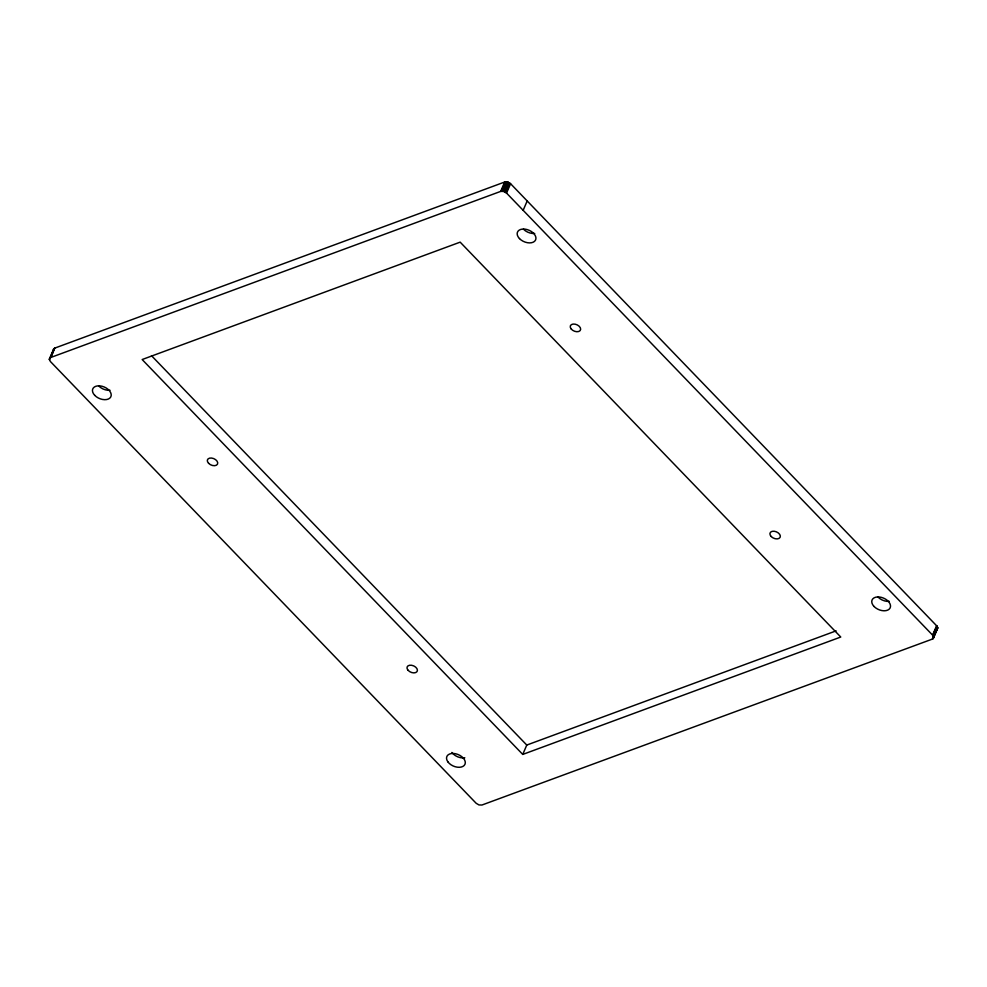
<?xml version="1.0" encoding="UTF-8"?>
<svg xmlns="http://www.w3.org/2000/svg" width="987" height="987" viewBox="0 0 987 987"><rect width="100%" height="100%" fill="white"/><g stroke="black" fill="none" stroke-linecap="round" stroke-linejoin="round"><path stroke-width="1.48" d="M53.569 350.916L53.495 349.238L54.778 348.103L504.678 182.027L507.713 182.04L510.575 183.718L936.614 625.758L937.638 628.176L936.095 629.817M49.35 359.132L50.769 357.479L500.656 191.404L503.691 191.416L506.553 193.094L932.592 635.134L933.554 637.836L932.086 639.194L481.952 805.022L478.954 804.936L476.166 803.282L50.374 361.489L49.35 359.132L53.779 348.781M49.375 359.7L54.211 348.399M51.275 356.27L52.99 352.26M50.769 357.479L54.778 348.103M500.656 191.404L504.678 182.027M501.347 191.219L505.369 181.842M502.099 191.17L506.121 181.793M502.889 191.244L506.911 181.867M503.691 191.416L507.713 182.04M504.48 191.7L508.502 182.324M505.245 192.07L509.255 182.706M505.936 192.539L509.958 183.163M506.553 193.094L510.575 183.718M523.159 210.317L527.181 200.953M522.752 754.426L840.764 637.034L460.164 242.148L142.153 359.539L522.752 754.426L526.774 745.062L836.112 630.866M932.592 635.134L936.614 625.758M932.863 635.431L936.885 626.054M933.097 635.739L937.119 626.363M933.283 636.035L937.305 626.659M933.431 636.344L937.453 626.967M932.407 639.07L937.564 627.276M932.69 638.922L937.625 627.572M932.937 638.749L937.65 627.868M933.332 638.33L937.576 628.46M151.517 355.715L526.774 745.062M534.707 233.463A9.87 6.243 23.2 0 1 523.492 229.206M889.299 601.367A9.87 6.243 23.2 0 1 878.072 597.11M109.989 390.26A9.87 6.243 23.2 0 1 98.762 385.991M464.803 757.769A9.87 6.243 23.2 0 1 451.898 752.464M771.192 536.509A5.478 3.467 23.2 0 0 780.063 537.422A5.478 3.467 23.2 0 0 774.116 531.24A5.478 3.467 23.2 0 0 771.192 536.509M874.05 606.474A9.87 6.243 23.2 0 0 890.027 608.115A9.87 6.243 23.2 0 0 879.318 596.999A9.87 6.243 23.2 0 0 874.05 606.474M519.47 238.583A9.87 6.243 23.2 0 0 535.447 240.223A9.87 6.243 23.2 0 0 524.739 229.107A9.87 6.243 23.2 0 0 519.47 238.583M571.078 328.831A5.478 3.467 23.2 0 0 580.109 330.633A5.478 3.467 23.2 0 0 575.15 324.18A5.478 3.467 23.2 0 0 571.078 328.831M208.59 463.31A5.478 3.467 23.2 0 0 217.461 464.211A5.478 3.467 23.2 0 0 211.514 458.042A5.478 3.467 23.2 0 0 208.59 463.31M94.752 395.368A9.87 6.243 23.2 0 0 110.729 397.008A9.87 6.243 23.2 0 0 100.008 385.892A9.87 6.243 23.2 0 0 94.752 395.368M447.876 761.841A9.87 6.243 23.2 0 0 464.149 765.505A9.87 6.243 23.2 0 0 455.71 753.772A9.87 6.243 23.2 0 0 447.876 761.841M408.038 670.235A5.478 3.467 23.2 0 0 417.02 671.592A5.478 3.467 23.2 0 0 411.554 665.263A5.478 3.467 23.2 0 0 408.038 670.235"/></g></svg>
